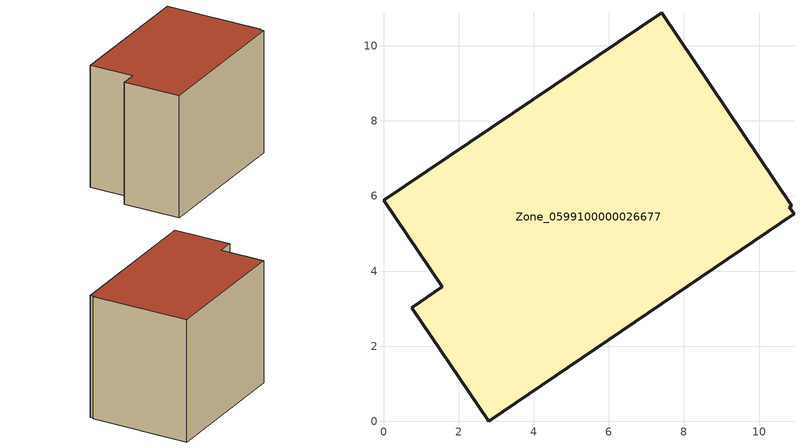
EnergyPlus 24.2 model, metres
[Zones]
Zone_0599100000026677
 floor ground (C_G): 1.57,3.58 0,5.89 7.41,10.88 10.87,5.75 10.81,5.7 10.93,5.53 2.8,0 0.75,3.03 z0
 wall outside (C_F): 10.87,5.75 7.41,10.88 0,5.89 1.57,3.58 0.75,3.03 2.8,0 10.93,5.53 10.81,5.7 10.87,5.75 z0:7.81
 roof outside (C_R): 2.8,0 10.93,5.53 10.81,5.7 10.87,5.75 7.41,10.88 0,5.89 1.57,3.58 0.75,3.03 z7.81
[BUILDING]
Pand.0599100000026677: North Axis=0; Terrain=City; Loads Convergence Tolerance Value=0.04; Temperature Convergence Tolerance Value=0.4; Solar Distribution=FullExterior; Maximum Number of Warmup Days=25; Minimum Number of Warmup Days=1
[Site:Location]
Rotterdam.The.Hague.AP_ZH_NLD Design_Conditions: Latitude=51.96; Longitude=4.45; Time Zone=1; Elevation=-4.5
[SITE:GROUNDTEMPERATURE:BUILDINGSURFACE]
18, 18, 18, 18, 18, 18, 18, 18, 18, 18, 18, 18
[MATERIAL] Thermal Absorptance=0.9; Solar Absorptance=0.7; Visible Absorptance=0.7
Name | Roughness | Thickness | Conductivity | Density | Specific Heat
G.TC.1965-1974 | MediumSmooth | 0.15 | 0.882353 | 540 | 1210
F.TC.1965-1974 | Rough | 0.3 | 0.697674 | 1920 | 840
R.TC.1965-1974 | MediumRough | 0.2 | 0.232558 | 1500 | 1000
[CONSTRUCTION]
C_G: G.TC.1965-1974
C_F: F.TC.1965-1974
C_R: R.TC.1965-1974
[ZONE]
Zone_0599100000026677: Type=1; Multiplier=1; Ceiling Height=Autocalculate; Volume=Autocalculate; Floor Area=autocalculate; Part of Total Floor Area=Yes
[ZONEINFILTRATION:DESIGNFLOWRATE]
Infil_Zone_0599100000026677: Zone or ZoneList or Space or SpaceList=Zone_0599100000026677; Schedule=AlwaysOn; Design Flow Rate Calculation Method=Flow/Area; Flow Rate per Floor Area=0.003; Constant Term Coefficient=1; Temperature Term Coefficient=0; Velocity Term Coefficient=0; Velocity Squared Term Coefficient=0
[HVACTEMPLATE:ZONE:IDEALLOADSAIRSYSTEM]
Zone_0599100000026677: Maximum Heating Supply Air Temperature=50; Minimum Cooling Supply Air Temperature=13; Maximum Heating Supply Air Humidity Ratio=0.0156; Minimum Cooling Supply Air Humidity Ratio=0.0077; Heating Limit=NoLimit; Cooling Limit=NoLimit; Dehumidification Control Type=ConstantSensibleHeatRatio; Cooling Sensible Heat Ratio=0.7; Dehumidification Setpoint=60; Humidification Control Type=None; Humidification Setpoint=30; Outdoor Air Method=None; Outdoor Air Flow Rate per Person=0.00944; Outdoor Air Flow Rate per Zone Floor Area=0; Outdoor Air Flow Rate per Zone=0; Demand Controlled Ventilation Type=None; Outdoor Air Economizer Type=NoEconomizer; Heat Recovery Type=None; Sensible Heat Recovery Effectiveness=0.7; Latent Heat Recovery Effectiveness=0.65
[ZONECONTROL:THERMOSTAT]
ThermostatControl_Zone_0599100000026677: Zone or ZoneList=Zone_0599100000026677; Control Type Schedule=DualSetpointControlType; Control 1=Thermostat_Zone_0599100000026677; Temperature Difference Between Cutout And Setpoint=0
[THERMOSTATSETPOINT:DUALSETPOINT]
Thermostat_Zone_0599100000026677: Heating Setpoint Temperature Schedule=HeatingSetpoint_Zone_0599100000026677; Cooling Setpoint Temperature Schedule=CoolingSetpoint_Zone_0599100000026677
[SCHEDULE:COMPACT]
HeatingSetpoint_Zone_0599100000026677: Through: 12/31, For: AllDays, Until: 24:00, 21
CoolingSetpoint_Zone_0599100000026677: Through: 12/31, For: AllDays, Until: 24:00, 24
DualSetpointControlType: Through: 12/31, For: AllDays, Until: 24:00, 4
AlwaysOn: Through: 12/31, For: AllDays, Until: 24:00, 1
